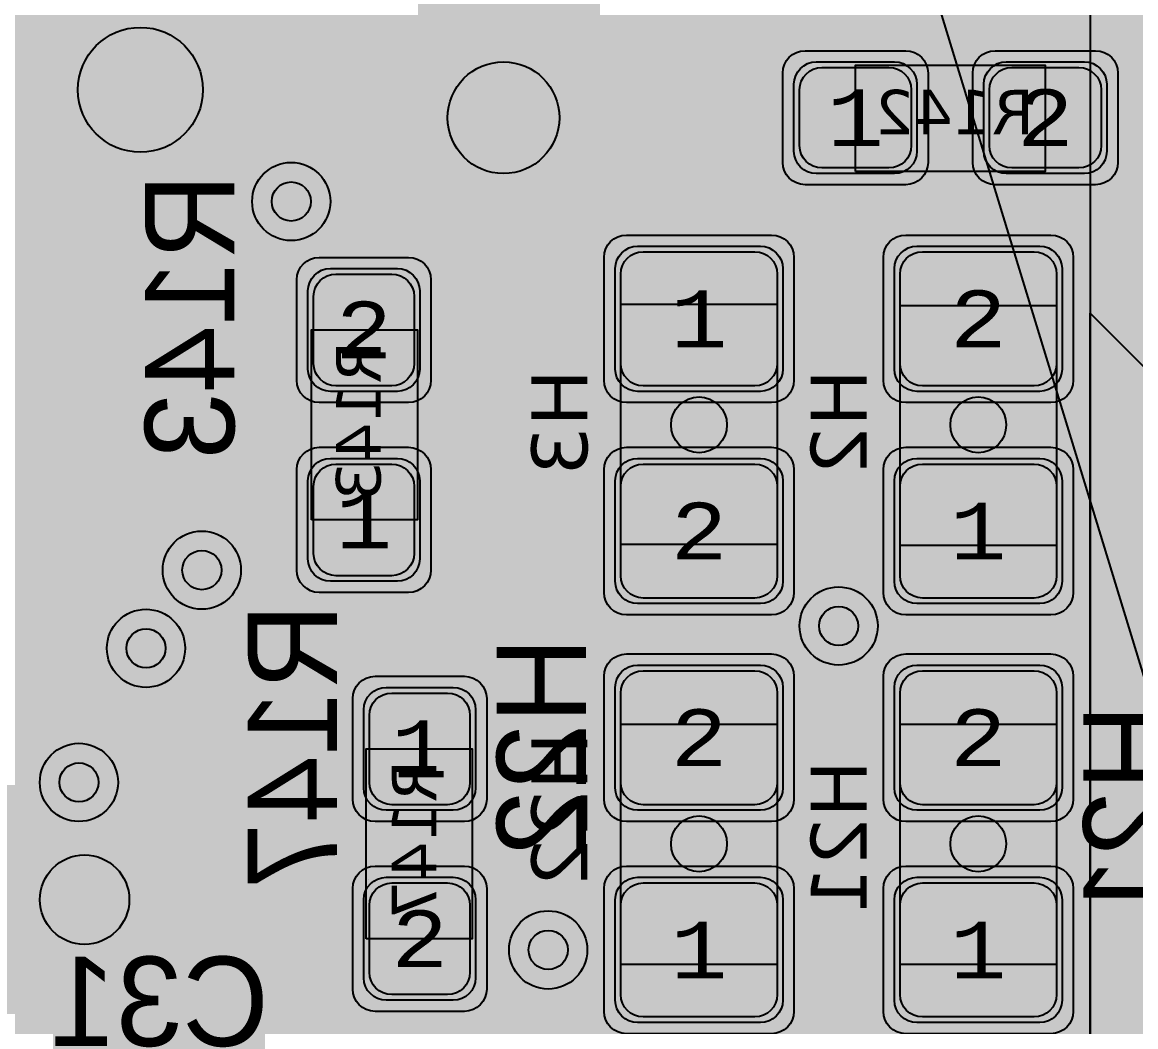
# Model space of a CAD drawing. Extents: x -98 to 119, y -207 to 98.
# Drawn here: x 42.19 to 52.16, y 10.61 to 19.6 of the extents above; entities that cross this region are included whole.
import ezdxf
from ezdxf.enums import TextEntityAlignment as Align

# ---------------------------------------------------------------- set-up
doc = ezdxf.new("R2010")
doc.units = 0
doc.header["$MEASUREMENT"] = 0
for name, color, linetype in [('ASSEMBLY_OUTLINES_BTM', 191, 'CONTINUOUS'), ('ASSEMBLY_PART_NUMBERS_BTM', 191, 'CONTINUOUS'), ('ASSEMBLY_REF_DES_BTM', 191, 'CONTINUOUS'), ('BOARD_OUTLINE', 10, 'CONTINUOUS'), ('DRILL_DRAWING', 21, 'CONTINUOUS'), ('GENERATED_SILKSCREEN_BTM', 255, 'CONTINUOUS'), ('MANUFACTURING_OUTLINES', 10, 'CONTINUOUS'), ('MOUNTING_HOLES_LAYER_BOT17', 42, 'CONTINUOUS'), ('MOUNTING_HOLES_LAYER_TOP', 42, 'CONTINUOUS'), ('PART_PADS_SMD_BTM', 230, 'CONTINUOUS'), ('PIN_NUMBERS_BTM', 8, 'CONTINUOUS'), ('PIN_NUMBERS_TOP', 8, 'CONTINUOUS'), ('PLACEMENT_OUTLINES_BTM', 222, 'CONTINUOUS'), ('PLANE_DATA_LAYER_BOTTOM', 230, 'CONTINUOUS'), ('PLANE_SHAPES_LAYER_BOTTOM', 230, 'CONTINUOUS'), ('PLANE_SHAPES_LAYER_TOP', 150, 'CONTINUOUS'), ('ROUTE_BORDER', 151, 'CONTINUOUS'), ('SILKSCREEN_OUTLINES_BTM', 211, 'CONTINUOUS'), ('SILKSCREEN_REF_DES_BTM', 211, 'CONTINUOUS'), ('SOLDERMASK_PADS_BTM', 12, 'CONTINUOUS'), ('SOLDERPASTE_PADS_BTM', 12, 'CONTINUOUS'), ('TRACES_LAYER_BOTTOM', 230, 'CONTINUOUS'), ('TRACES_LAYER_TOP', 150, 'CONTINUOUS'), ('VIA_HOLES_LAYER_BOTTOM', 30, 'CONTINUOUS'), ('VIA_HOLES_LAYER_TOP', 30, 'CONTINUOUS'), ('VIA_PADS_LAYER_BOTTOM', 230, 'CONTINUOUS'), ('VIA_PADS_LAYER_TOP', 150, 'CONTINUOUS')]:
    doc.layers.add(name, color=color, linetype=linetype)
doc.styles.add('COURIER_NEW', font='COUR.TTF')
doc.styles.add('VERDANA', font='verdana.TTF')
doc.styles.add('VERIBEST_GERBER_0', font='txt')

msp = doc.modelspace()

# ---------------------------------------------------------------- hatches: boundary and pattern name
at = {"layer": 'ASSEMBLY_OUTLINES_BTM'}
h = msp.add_hatch(color=256, dxfattribs=at)
edge = h.paths.add_edge_path()
edge.add_arc((48.25, 16), 0.25, 0, 360)
h = msp.add_hatch(color=256, dxfattribs=at)
edge = h.paths.add_edge_path()
edge.add_arc((50.75, 16), 0.25, 0, 360)
h = msp.add_hatch(color=256, dxfattribs=at)
edge = h.paths.add_edge_path()
edge.add_arc((48.25, 12.25), 0.25, 0, 360)
h = msp.add_hatch(color=256, dxfattribs=at)
edge = h.paths.add_edge_path()
edge.add_arc((50.75, 12.25), 0.25, 0, 360)
at = {"layer": 'GENERATED_SILKSCREEN_BTM'}
h = msp.add_hatch(color=256, dxfattribs=at)
edge = h.paths.add_edge_path()
edge.add_arc((43.25, 19), 0.559017, 0, 360)
at = {"layer": 'MOUNTING_HOLES_LAYER_BOT17'}
h = msp.add_hatch(color=256, dxfattribs=at)
edge = h.paths.add_edge_path()
edge.add_arc((46.5, 18.75), 0.5, 0, 360)
h = msp.add_hatch(color=256, dxfattribs=at)
edge = h.paths.add_edge_path()
edge.add_arc((42.75, 11.75), 0.4, 0, 360)
at = {"layer": 'MOUNTING_HOLES_LAYER_TOP'}
h = msp.add_hatch(color=256, dxfattribs=at)
edge = h.paths.add_edge_path()
edge.add_arc((46.5, 18.75), 0.5, 0, 360)
h = msp.add_hatch(color=256, dxfattribs=at)
edge = h.paths.add_edge_path()
edge.add_arc((42.75, 11.75), 0.4, 0, 360)
at = {"layer": 'PLANE_DATA_LAYER_BOTTOM'}
h = msp.add_hatch(color=256, dxfattribs=at)
h.paths.add_polyline_path([(-96.5, 0, -1), (96.5, 0, -1)], flags=0)
h.paths.add_polyline_path([(92.251979, -7.43598, 0.72698816), (92.479659, -3.637852, -0.30860979), (92.431259, -3.566904, -0.00963525), (92.431316, -3.563968, 0.00963501), (92.5, -0.000006), (92.5, 0.000001, 0.05332526), (90.407665, 19.562826, -0.05332692), (90.405941, 19.578942), (90.405941, 19.578943, -0.23821791), (90.436919, 19.640273, 0.66175504), (89.584154, 23.221888, -0.29529758), (89.523137, 23.277841, 0.02240102), (87.08146, 31.194059, -0.0862063), (87.076996, 31.219756), (87.076996, 31.219757, -0.21018391), (87.101696, 31.275919, 0.67938251), (85.774921, 34.749845, -0.30186499), (85.705267, 34.797373, 0.04791583), (77.514669, 50.475005, -0.14530744), (77.502324, 50.516585, -0.1239887), (77.511414, 50.552678, 0.60660899), (75.516892, 53.486368, -0.27423899), (75.44586, 53.517962, 0.02152308), (70.565432, 59.806101, -0.17759524), (70.547363, 59.855368), (70.547363, 59.855369, -0.1118333), (70.5548, 59.888203, 0.66175545), (68.116894, 62.64715, -0.29529737), (68.036725, 62.667806, 0.05833458), (51.722715, 76.687749, -0.24933783), (51.689123, 76.750923), (51.689123, 76.750924, -0.06075989), (51.691357, 76.76924, 0.7149664), (48.509213, 78.818582, -0.31487112), (48.42205, 78.81342, 0.02280668), (41.042088, 82.896302, -0.28513695), (40.999698, 82.964591), (40.999698, 82.964596, -0.00424702), (40.999709, 82.965891, 0.64704661), (37.697353, 84.5176, -0.28975486), (37.616734, 84.505806, 0.05294354), (19.031563, 90.52099, -0.30833592), (18.972104, 90.582877, 0.69698225), (15.284156, 91.27756, -0.30833961), (15.206255, 91.241547, 0.02237069), (6.993138, 92.235275, -0.31520437), (6.925536, 92.290658, 0.71588806), (3.14462, 92.496703, -0.31520526), (3.0714, 92.448994, 0.06346806), (-20.215283, 90.264015, -0.32014225), (-20.296827, 90.298428, 0.72963938), (-23.995319, 89.386755, -0.32014403), (-24.051528, 89.318386, 0.01866354), (-30.645576, 87.275991, -0.30986574), (-30.72878, 87.298418, 0.70117084), (-34.249879, 85.978007, -0.00275269), (-34.249874, 85.977168, -0.30685575), (-34.29782, 85.9064, 0.04916641), (-50.410548, 77.556603, -0.32354836), (-50.499711, 77.561018, 0.73921276), (-53.660594, 75.408706, -0.07516987), (-53.657188, 75.386179), (-53.657188, 75.386178, -0.24247942), (-53.68916, 75.324127, 0.01996774), (-59.527063, 70.80098, -0.29848709), (-59.610009, 70.791065, 0.55672441), (-62.5, 69), (-62.5, 68.999999, 0.08270852), (-62.392031, 68.351756, -0.29848757), (-62.412702, 68.270818, 0.06718659), (-78.279974, 49.27977, -0.27781781), (-78.350169, 49.24438, 0.43635087), (-80.5, 47.25), (-80.5, 47.249999, 0.14146633), (-80.192238, 46.184011, -0.14146588), (-80.180512, 46.143397), (-80.180512, 46.143396, -0.13119073), (-80.190652, 46.105416, 0.01929482), (-83.506407, 39.786053, -0.3122068), (-83.581614, 39.742899, 0.43912347), (-85.75, 37.75, 0.20482962), (-85.131688, 36.303992, -0.20483071), (-85.10813, 36.248899), (-85.10813, 36.248898, -0.10091901), (-85.114214, 36.219062, 0.04809776), (-90.466303, 19.289839, -0.31487042), (-90.530154, 19.230281, 0.71496565), (-91.24073, 15.512631, -0.26937831), (-91.202277, 15.446437), (-91.202277, 15.446436, -0.04192983), (-91.203345, 15.433723, 0.01884133), (-92.106444, 8.523669, -0.32827121), (-92.166453, 8.456161, 0.35402801), (-93.75, 6.5), (-93.75, 6.499999, 0.3147083), (-92.438077, 4.622088, -0.31470689), (-92.388093, 4.55054), (-92.388093, 4.550537, -0.01228575), (-92.388185, 4.546794, 0.01229418), (-92.5, 0.00001), (-92.5, -0.000004, 0.05293339), (-90.438132, -19.421494, -0.32940864), (-90.475468, -19.504015, 0.27173254), (-91.5, -21.25, 0.40159771), (-89.586502, -23.248128, -0.32940451), (-89.516056, -23.305059, 0.02130735), (-87.207653, -30.839509, -0.32217733), (-87.232533, -30.924924, 0.23066593), (-88, -32.499999), (-88, -32.5, 0.43149503), (-85.882787, -34.496562, -0.3221788), (-85.807634, -34.544174, 0.04801617), (-77.643233, -50.277018, -0.30387878), (-77.644537, -50.3618, 0.152519), (-78, -51.499999), (-78, -51.5, 0.48198292), (-75.552374, -53.449264, -0.30388342), (-75.473145, -53.479475, 0.02199125), (-70.483925, -59.90214, -0.3186215), (-70.47622, -59.989968, 0.72539906), (-67.952631, -62.834176, -0.31862421), (-67.866344, -62.852281, 0.06239253), (-50.265124, -77.650932, -0.25435623), (-50.230332, -77.714899), (-50.230332, -77.7149, -0.03445317), (-50.231054, -77.725364, 0.03445193), (-50.25, -78), (-50.25, -78.000001, 0.60330822), (-47.119729, -79.649997, -0.29136265), (-47.037917, -79.64725, 0.02294124), (-39.54278, -83.621879, -0.2900128), (-39.499155, -83.690765), (-39.499155, -83.690766, -0.00713035), (-39.499186, -83.692939, 0.00713296), (-39.5, -83.749994), (-39.5, -83.75, 0.65808296), (-36.126004, -85.203319, -0.29776298), (-36.043963, -85.188513, 0.04901634), (-18.771876, -90.575199, -0.30186131), (-18.712566, -90.635139, 0.67938177), (-15.056336, -91.31372, -0.30186438), (-14.979467, -91.279054, 0.02174912), (-6.993138, -92.235275, -0.31520437), (-6.925536, -92.290658, 0.71588806), (-3.14462, -92.496703, -0.31520526), (-3.0714, -92.448994, 0.06250827), (19.869968, -90.340657, -0.3455664), (19.954737, -90.381493, 0.79435682), (23.75, -89.500001), (23.75, -89.499973, 0.00508686), (23.749586, -89.459281, -0.34558849), (23.806159, -89.384097, 0.02146945), (31.383958, -87.013201, -0.31444693), (31.468175, -87.035889, 0.70013084), (35, -85.75), (35, -85.749988, 0.00909926), (34.998675, -85.677212, -0.00905723), (34.998625, -85.674452), (34.998625, -85.674439, -0.3044722), (35.045955, -85.60392, 0.04798546), (50.721249, -77.353765, -0.31444166), (50.808431, -77.356288, 0.61621831), (54, -75.75), (54, -75.749999, 0.06775817), (53.927211, -75.215343, -0.06775352), (53.924438, -75.194974), (53.924438, -75.194973, -0.24153729), (53.95619, -75.13308, 0.02236582), (60.452055, -70.01285, -0.31311155), (60.538488, -70.003709, 0.71009535), (63.344013, -67.475653, -0.09971759), (63.33807, -67.446151), (63.33807, -67.44615, -0.20692806), (63.362073, -67.390635, 0.05820555), (77.187807, -50.973449, -0.31748667), (77.269693, -50.94147, 0.72222414), (79.294241, -47.729048, -0.17387366), (79.276877, -47.680625, -0.13609457), (79.287761, -47.641379, 0.02052348), (82.926938, -40.980152, -0.3530032), (83.013777, -40.939997, 0.48811211), (85.5, -39), (85.5, -38.999999, 0.2400736), (84.675602, -37.381988, -0.24007295), (84.644192, -37.320342), (84.644192, -37.320341, -0.10410562), (84.650658, -37.289623, 0.05054674), (90.411157, -19.546683, -0.32146983), (90.476988, -19.487077, 0.38127918), (92.25, -17.5, 0.2751437), (91.203224, -15.741772, -0.27514249), (91.163342, -15.674784), (91.163342, -15.674783, -0.04255495), (91.164442, -15.661882, 0.02223578), (92.195155, -7.50356, -0.31919634)], flags=0)
at = {"layer": 'PLANE_SHAPES_LAYER_BOTTOM'}
h = msp.add_hatch(color=256, dxfattribs=at)
h.paths.add_polyline_path([(-96.5, 0, -1), (96.5, 0, -1)], flags=0)
h.paths.add_polyline_path([(-92.5, 0, -1), (92.5, 0, -1)], flags=0)
at = {"layer": 'PLANE_SHAPES_LAYER_TOP'}
h = msp.add_hatch(color=256, dxfattribs=at)
h.paths.add_polyline_path([(-96.31345, 0, -1), (96.81345, 0, -1)], flags=0)
h.paths.add_polyline_path([(-92.25, 0, -1), (92.75, 0, -1)], flags=0)
for points in [[(51.75, 9.5), (35.25, 9.5), (35.25, 31), (40, 35.75), (45.4375, 35.75), (51.75, 30.7)], [(59.25, 5.75), (34.5, 5.75), (34.5, 9.5), (53.533003, 9.5), (47.19432, 30.232901), (50.91377, 31.370051), (57.600114, 9.5), (59.25, 9.5)], [(51.75, 17), (59.25, 9.5), (51.75, 9.5)]]:
    msp.add_hatch(color=256, dxfattribs=at).paths.add_polyline_path(points, flags=0)
at = {"layer": 'SILKSCREEN_OUTLINES_BTM'}
h = msp.add_hatch(color=256, dxfattribs=at)
edge = h.paths.add_edge_path()
edge.add_arc((43.25, 19), 0.559017, 0, 360)
at = {"layer": 'VIA_HOLES_LAYER_BOTTOM'}
h = msp.add_hatch(color=256, dxfattribs=at)
edge = h.paths.add_edge_path()
edge.add_arc((44.6, 18), 0.175, 0, 360)
h = msp.add_hatch(color=256, dxfattribs=at)
edge = h.paths.add_edge_path()
edge.add_arc((43.8, 14.7), 0.175, 0, 360)
h = msp.add_hatch(color=256, dxfattribs=at)
edge = h.paths.add_edge_path()
edge.add_arc((49.5, 14.2), 0.175, 0, 360)
h = msp.add_hatch(color=256, dxfattribs=at)
edge = h.paths.add_edge_path()
edge.add_arc((43.3, 14), 0.175, 0, 360)
h = msp.add_hatch(color=256, dxfattribs=at)
edge = h.paths.add_edge_path()
edge.add_arc((42.7, 12.8), 0.175, 0, 360)
h = msp.add_hatch(color=256, dxfattribs=at)
edge = h.paths.add_edge_path()
edge.add_arc((46.9, 11.3), 0.175, 0, 360)
at = {"layer": 'VIA_HOLES_LAYER_TOP'}
h = msp.add_hatch(color=256, dxfattribs=at)
edge = h.paths.add_edge_path()
edge.add_arc((44.6, 18), 0.175, 0, 360)
h = msp.add_hatch(color=256, dxfattribs=at)
edge = h.paths.add_edge_path()
edge.add_arc((43.8, 14.7), 0.175, 0, 360)
h = msp.add_hatch(color=256, dxfattribs=at)
edge = h.paths.add_edge_path()
edge.add_arc((49.5, 14.2), 0.175, 0, 360)
h = msp.add_hatch(color=256, dxfattribs=at)
edge = h.paths.add_edge_path()
edge.add_arc((43.3, 14), 0.175, 0, 360)
h = msp.add_hatch(color=256, dxfattribs=at)
edge = h.paths.add_edge_path()
edge.add_arc((42.7, 12.8), 0.175, 0, 360)
h = msp.add_hatch(color=256, dxfattribs=at)
edge = h.paths.add_edge_path()
edge.add_arc((46.9, 11.3), 0.175, 0, 360)

# ---------------------------------------------------------------- linework, layer by layer
at = {"layer": 'ASSEMBLY_OUTLINES_BTM'}
for points in [[(49.65, 18.27), (49.65, 19.22), (51.35, 19.22), (51.35, 18.27)], [(47.55, 14.93), (47.55, 17.08), (48.95, 17.08), (48.95, 14.93)], [(50.05, 14.92), (50.05, 17.07), (51.45, 17.07), (51.45, 14.92)], [(44.78, 15.15), (44.78, 16.85), (45.73, 16.85), (45.73, 15.15)], [(47.55, 11.17), (47.55, 13.32), (48.95, 13.32), (48.95, 11.17)], [(50.05, 11.17), (50.05, 13.32), (51.45, 13.32), (51.45, 11.17)], [(45.27, 11.4), (45.27, 13.1), (46.22, 13.1), (46.22, 11.4)]]:
    msp.add_lwpolyline(points, close=True, dxfattribs=at)
at = {"layer": 'ASSEMBLY_OUTLINES_BTM', "const_width": 0.1}
for points in [[(51.25, 16.75), (50.25, 16.75)], [(47.75, 15.25), (48.75, 15.25)], [(48.75, 13), (47.75, 13)], [(51.25, 13), (50.25, 13)]]:
    msp.add_lwpolyline(points, dxfattribs=at)
for points in [[(47.75, 15.5), (47.75, 16.5), (48.75, 16.5), (48.75, 15.5)], [(50.25, 15.5), (50.25, 16.5), (51.25, 16.5), (51.25, 15.5)], [(47.75, 11.75), (47.75, 12.75), (48.75, 12.75), (48.75, 11.75)], [(50.25, 11.75), (50.25, 12.75), (51.25, 12.75), (51.25, 11.75)]]:
    msp.add_lwpolyline(points, close=True, dxfattribs=at)
at = {"layer": 'ASSEMBLY_OUTLINES_BTM'}
for centre in [(48.25, 16), (50.75, 16), (48.25, 12.25), (50.75, 12.25)]:
    msp.add_circle(centre, 0.25, dxfattribs=at)
at = {"layer": 'BOARD_OUTLINE', "const_width": 0.1}
msp.add_lwpolyline([(-97.5, 0, -1), (97.5, 0, -1)], format="xyb", close=True, dxfattribs=at)
at = {"layer": 'GENERATED_SILKSCREEN_BTM', "const_width": 0.15}
for points in [[(50.783844, 19.220005, 0.00001164), (50.783836, 19.219995), (50.216164, 19.219995, 0.00001164), (50.216156, 19.220005), (50.783844, 19.220005)], [(50.792098, 18.269995), (50.207902, 18.269995, 0.00001223), (50.207911, 18.270005), (50.792089, 18.270005, 0.00001223), (50.792098, 18.269995)], [(44.780005, 15.716164, 0.00001164), (44.779995, 15.716156), (44.779995, 16.283844, 0.00001164), (44.780005, 16.283836), (44.780005, 15.716164)], [(45.730005, 15.707902, 0.00001223), (45.729995, 15.707911), (45.729995, 16.292089, 0.00001223), (45.730005, 16.292098), (45.730005, 15.707902)], [(47.550005, 15.730492, 0.0000111), (47.549995, 15.730485), (47.549995, 16.269515, 0.0000111), (47.550005, 16.269508), (47.550005, 15.730492)], [(48.950005, 15.730485, 0.0000111), (48.949995, 15.730492), (48.949995, 16.269508, 0.0000111), (48.950005, 16.269515), (48.950005, 15.730485)], [(50.050005, 15.730492, 0.0000111), (50.049995, 15.730485), (50.049995, 16.269515, 0.0000111), (50.050005, 16.269508), (50.050005, 15.730492)], [(51.450005, 15.730485, 0.0000111), (51.449995, 15.730492), (51.449995, 16.269508, 0.0000111), (51.450005, 16.269515), (51.450005, 15.730485)], [(45.270005, 11.957911, 0.00001223), (45.269995, 11.957902), (45.269995, 12.542098, 0.00001223), (45.270005, 12.542089), (45.270005, 11.957911)], [(46.220005, 11.966156, 0.00001164), (46.219995, 11.966164), (46.219995, 12.533836, 0.00001164), (46.220005, 12.533844), (46.220005, 11.966156)], [(47.550005, 11.980492, 0.0000111), (47.549995, 11.980485), (47.549995, 12.519515, 0.0000111), (47.550005, 12.519508), (47.550005, 11.980492)], [(48.950005, 11.980485, 0.0000111), (48.949995, 11.980492), (48.949995, 12.519508, 0.0000111), (48.950005, 12.519515), (48.950005, 11.980485)], [(50.050005, 11.980492, 0.0000111), (50.049995, 11.980485), (50.049995, 12.519515, 0.0000111), (50.050005, 12.519508), (50.050005, 11.980492)], [(51.450005, 11.980485, 0.0000111), (51.449995, 11.980492), (51.449995, 12.519508, 0.0000111), (51.450005, 12.519515), (51.450005, 11.980485)]]:
    msp.add_lwpolyline(points, format="xyb", dxfattribs=at)
for points in [[(43.5908, 17.5752), (43.5892, 17.5728), (43.5852, 17.572), (43.5812, 17.5696), (43.5772, 17.5696), (43.4124, 17.5696), (43.4084, 17.5696), (43.406, 17.572), (43.4036, 17.572), (43.4028, 17.5728), (43.402, 17.5736), (43.3996, 17.5752), (43.29, 17.7112), (43.2884, 17.7152), (43.2876, 17.7176), (43.2868, 17.7216), (43.2868, 18.1248), (43.2884, 18.132), (43.2924, 18.136), (43.2972, 18.1408), (43.3028, 18.1424), (44.0708, 18.1424), (44.0772, 18.1408), (44.0812, 18.1368), (44.0836, 18.132), (44.0844, 18.1264), (44.0836, 18.12), (44.0812, 18.1144), (44.0772, 18.1104), (44.0708, 18.1088), (43.7028, 18.1088), (43.7028, 17.7328), (44.0756, 17.6016), (44.0812, 17.5984), (44.0844, 17.5928), (44.0852, 17.5864), (44.0836, 17.5816), (44.0812, 17.5768), (44.0764, 17.5728), (44.0716, 17.5704), (44.0652, 17.572), (43.6924, 17.7032), (43.5908, 17.5752)], [(43.3196, 18.1088), (43.3196, 17.7256), (43.4204, 17.6016), (43.5692, 17.6016), (43.6708, 17.7256), (43.6708, 18.1088), (43.3196, 18.1088)], [(51.5, 18), (50, 18)], [(44.054, 17.2704), (44.0556, 17.2768), (44.0588, 17.28), (44.0644, 17.2824), (44.0708, 17.2832), (44.0764, 17.2824), (44.082, 17.28), (44.086, 17.2768), (44.0868, 17.2704), (44.0868, 16.9584), (44.086, 16.9528), (44.082, 16.948), (44.0764, 16.9456), (44.0708, 16.9448), (44.0644, 16.9456), (44.0588, 16.948), (44.0556, 16.9528), (44.054, 16.9584), (44.054, 17.0992), (43.3028, 17.0992), (43.2972, 17.1), (43.2932, 17.1024), (43.2908, 17.1064), (43.29, 17.112), (43.2892, 17.116), (43.2892, 17.12), (43.2908, 17.1232), (43.294, 17.1264), (43.5132, 17.2824), (43.5188, 17.2848), (43.5244, 17.2848), (43.5292, 17.2824), (43.5332, 17.2784), (43.5364, 17.2736), (43.538, 17.268), (43.538, 17.2648), (43.5364, 17.2624), (43.5348, 17.26), (43.5324, 17.2584), (43.3532, 17.1304), (44.054, 17.1304), (44.054, 17.2704)], [(43.7956, 16.6024), (43.366, 16.172), (43.7956, 16.172), (43.7956, 16.6024)], [(44.0708, 16.172), (44.0772, 16.1712), (44.0812, 16.1672), (44.0836, 16.1616), (44.0844, 16.156), (44.0836, 16.1504), (44.0812, 16.1456), (44.0772, 16.1416), (44.0708, 16.14), (43.8284, 16.14), (43.8284, 16.1024), (43.8268, 16.0968), (43.8236, 16.092), (43.818, 16.0896), (43.8124, 16.0888), (43.806, 16.0896), (43.8004, 16.092), (43.7964, 16.0968), (43.7956, 16.1024), (43.7956, 16.14), (43.3252, 16.14), (43.3212, 16.1408), (43.318, 16.1424), (43.3148, 16.1464), (43.3124, 16.1504), (43.3108, 16.1552), (43.31, 16.16), (43.3108, 16.164), (43.314, 16.168), (43.7996, 16.6536), (43.8044, 16.6568), (43.8092, 16.6584), (43.814, 16.6576), (43.8196, 16.6544), (43.8236, 16.6528), (43.826, 16.6496), (43.8276, 16.6464), (43.8284, 16.6424), (43.8284, 16.172), (44.0708, 16.172)], [(44.0836, 15.76), (43.974, 15.8952), (43.97, 15.8992), (43.9676, 15.9), (43.9652, 15.9), (43.9596, 15.8992), (43.954, 15.896), (43.95, 15.892), (43.9468, 15.8872), (43.946, 15.8816), (43.9476, 15.876), (44.054, 15.7456), (44.054, 15.4872), (43.9532, 15.3624), (43.8044, 15.3624), (43.7028, 15.4856), (43.7028, 15.6184), (43.7012, 15.6248), (43.698, 15.6288), (43.6924, 15.6312), (43.6868, 15.632), (43.6812, 15.6312), (43.6756, 15.6288), (43.6724, 15.6248), (43.6708, 15.6184), (43.6708, 15.4856), (43.5692, 15.3624), (43.4204, 15.3624), (43.3196, 15.4872), (43.3196, 15.7456), (43.426, 15.876), (43.4276, 15.8816), (43.4268, 15.8872), (43.4244, 15.892), (43.4196, 15.896), (43.4148, 15.8992), (43.4092, 15.9), (43.406, 15.9), (43.4036, 15.8992), (43.3996, 15.8952), (43.29, 15.76), (43.2892, 15.7576), (43.2884, 15.7552), (43.2876, 15.7544), (43.2868, 15.7512), (43.2868, 15.4816), (43.2876, 15.4776), (43.2884, 15.476), (43.2892, 15.4736), (43.29, 15.4712), (43.3996, 15.336), (43.4036, 15.3336), (43.4068, 15.3328), (43.4092, 15.3312), (43.4124, 15.3304), (43.5772, 15.3304), (43.5796, 15.3312), (43.5852, 15.3328), (43.5892, 15.3336), (43.5908, 15.336), (43.6868, 15.4536), (43.7828, 15.336), (43.7844, 15.3352), (43.786, 15.3336), (43.7868, 15.3328), (43.7884, 15.3328), (43.794, 15.3312), (43.7964, 15.3304), (43.9612, 15.3304), (43.9652, 15.3312), (43.9684, 15.3328), (43.9716, 15.3336), (43.974, 15.336), (44.0836, 15.4712), (44.0852, 15.4744), (44.086, 15.4752), (44.086, 15.4776), (44.0868, 15.4784), (44.0868, 15.4792), (44.0868, 15.4816), (44.0868, 15.7512), (44.086, 15.7544), (44.0852, 15.7576), (44.0836, 15.76)], [(44.5108, 13.7252), (44.5092, 13.7228), (44.5052, 13.722), (44.5012, 13.7196), (44.4972, 13.7196), (44.3324, 13.7196), (44.3284, 13.7196), (44.326, 13.722), (44.3236, 13.722), (44.3228, 13.7228), (44.322, 13.7236), (44.3196, 13.7252), (44.21, 13.8612), (44.2084, 13.8652), (44.2076, 13.8676), (44.2068, 13.8716), (44.2068, 14.2748), (44.2084, 14.282), (44.2124, 14.286), (44.2172, 14.2908), (44.2228, 14.2924), (44.9908, 14.2924), (44.9972, 14.2908), (45.0012, 14.2868), (45.0036, 14.282), (45.0044, 14.2764), (45.0036, 14.27), (45.0012, 14.2644), (44.9972, 14.2604), (44.9908, 14.2588), (44.6228, 14.2588), (44.6228, 13.8828), (44.9956, 13.7516), (45.0012, 13.7484), (45.0044, 13.7428), (45.0052, 13.7364), (45.0036, 13.7316), (45.0012, 13.7268), (44.9964, 13.7228), (44.9916, 13.7204), (44.9852, 13.722), (44.6124, 13.8532), (44.5108, 13.7252)], [(44.2396, 14.2588), (44.2396, 13.8756), (44.3404, 13.7516), (44.4892, 13.7516), (44.5908, 13.8756), (44.5908, 14.2588), (44.2396, 14.2588)], [(49, 14.25), (47.5, 14.25)], [(51.5, 14.25), (50, 14.25)], [(47.2208, 13.9924), (47.2272, 13.9908), (47.2312, 13.9868), (47.2336, 13.982), (47.2344, 13.9764), (47.2336, 13.97), (47.2312, 13.9644), (47.2272, 13.9604), (47.2208, 13.9588), (46.8528, 13.9588), (46.8528, 13.4524), (47.2208, 13.4524), (47.2272, 13.4516), (47.2312, 13.4476), (47.2336, 13.442), (47.2344, 13.4364), (47.2336, 13.4308), (47.2312, 13.426), (47.2272, 13.422), (47.2208, 13.4204), (46.4528, 13.4204), (46.4472, 13.422), (46.4424, 13.426), (46.44, 13.4308), (46.4392, 13.4364), (46.44, 13.442), (46.4424, 13.4476), (46.4472, 13.4516), (46.4528, 13.4524), (46.8208, 13.4524), (46.8208, 13.9588), (46.4528, 13.9588), (46.4472, 13.9604), (46.4424, 13.9644), (46.44, 13.97), (46.4392, 13.9764), (46.44, 13.982), (46.4424, 13.9868), (46.4472, 13.9908), (46.4528, 13.9924), (47.2208, 13.9924)], [(47.5, 14), (49, 14)], [(44.974, 13.4204), (44.9756, 13.4268), (44.9788, 13.43), (44.9844, 13.4324), (44.9908, 13.4332), (44.9964, 13.4324), (45.002, 13.43), (45.006, 13.4268), (45.0068, 13.4204), (45.0068, 13.1084), (45.006, 13.1028), (45.002, 13.098), (44.9964, 13.0956), (44.9908, 13.0948), (44.9844, 13.0956), (44.9788, 13.098), (44.9756, 13.1028), (44.974, 13.1084), (44.974, 13.2492), (44.2228, 13.2492), (44.2172, 13.25), (44.2132, 13.2524), (44.2108, 13.2564), (44.21, 13.262), (44.2092, 13.266), (44.2092, 13.27), (44.2108, 13.2732), (44.214, 13.2764), (44.4332, 13.4324), (44.4388, 13.4348), (44.4444, 13.4348), (44.4492, 13.4324), (44.4532, 13.4284), (44.4564, 13.4236), (44.458, 13.418), (44.458, 13.4148), (44.4564, 13.4124), (44.4548, 13.41), (44.4524, 13.4084), (44.2732, 13.2804), (44.974, 13.2804), (44.974, 13.4204)], [(52.4708, 12.8208), (51.7028, 12.8208), (51.6972, 12.8224), (51.6924, 12.8264), (51.69, 12.8312), (51.6892, 12.8368), (51.69, 12.8424), (51.6924, 12.848), (51.6972, 12.852), (51.7028, 12.8528), (52.0708, 12.8528), (52.0708, 13.3592), (51.7028, 13.3592), (51.6972, 13.3608), (51.6924, 13.3648), (51.69, 13.3704), (51.6892, 13.3768), (51.69, 13.3824), (51.6924, 13.3872), (51.6972, 13.3912), (51.7028, 13.3928), (52.4708, 13.3928)], [(52.4708, 13.3592), (52.1028, 13.3592), (52.1028, 12.8528), (52.4708, 12.8528)], [(46.44, 12.8044), (46.5496, 12.67), (46.5536, 12.6676), (46.5568, 12.6668), (46.5592, 12.6652), (46.5624, 12.6644), (46.672, 12.6644), (46.6744, 12.6652), (46.68, 12.6668), (46.684, 12.6676), (46.6856, 12.67), (47.1184, 13.2028), (47.204, 13.2028), (47.204, 12.6804), (47.2056, 12.6748), (47.2088, 12.67), (47.2144, 12.6676), (47.2208, 12.6668), (47.2264, 12.6676), (47.232, 12.67), (47.2352, 12.6748), (47.2368, 12.6804), (47.2368, 13.2196), (47.2352, 13.226), (47.2312, 13.23), (47.2272, 13.234), (47.2208, 13.2356), (47.1112, 13.2356), (47.1088, 13.2348), (47.1032, 13.2332), (47.1008, 13.2316), (47.0992, 13.23), (47.0976, 13.2284), (46.664, 12.6964), (46.5704, 12.6964), (46.4696, 12.8212), (46.4696, 13.0796), (46.576, 13.21), (46.5776, 13.2156), (46.5768, 13.2204), (46.5744, 13.226), (46.5696, 13.2292), (46.5648, 13.2324), (46.5592, 13.2332), (46.5536, 13.2324), (46.5496, 13.2284), (46.44, 13.094), (46.4392, 13.0908), (46.4384, 13.0884), (46.4376, 13.0876), (46.4368, 13.0844), (46.4368, 12.8148), (46.4376, 12.8116), (46.4376, 12.8108), (46.4384, 12.81), (46.4392, 12.8076), (46.44, 12.8044)], [(44.9908, 12.322), (44.9972, 12.3212), (45.0012, 12.3172), (45.0036, 12.3116), (45.0044, 12.306), (45.0036, 12.3004), (45.0012, 12.2956), (44.9972, 12.2916), (44.9908, 12.29), (44.7484, 12.29), (44.7484, 12.2524), (44.7468, 12.2468), (44.7436, 12.242), (44.738, 12.2396), (44.7324, 12.2388), (44.726, 12.2396), (44.7204, 12.242), (44.7164, 12.2468), (44.7156, 12.2524), (44.7156, 12.29), (44.2452, 12.29), (44.2412, 12.2908), (44.238, 12.2924), (44.2348, 12.2964), (44.2324, 12.3004), (44.2308, 12.3052), (44.23, 12.31), (44.2308, 12.314), (44.234, 12.318), (44.7196, 12.8036), (44.7244, 12.8068), (44.7292, 12.8084), (44.734, 12.8076), (44.7396, 12.8044), (44.7436, 12.8028), (44.746, 12.7996), (44.7476, 12.7964), (44.7484, 12.7924), (44.7484, 12.322), (44.9908, 12.322)], [(44.7156, 12.7524), (44.286, 12.322), (44.7156, 12.322), (44.7156, 12.7524)], [(52.3476, 12.6288), (51.914, 12.0968), (51.8204, 12.0968), (51.7196, 12.2216), (51.7196, 12.48), (51.826, 12.6104), (51.8276, 12.616), (51.8268, 12.6208), (51.8244, 12.6264), (51.8196, 12.6296), (51.8148, 12.6328), (51.8092, 12.6336), (51.8036, 12.6328), (51.7996, 12.6288), (51.69, 12.4944), (51.6892, 12.4912), (51.6884, 12.4888), (51.6876, 12.488), (51.6868, 12.4848), (51.6868, 12.2152), (51.6876, 12.212), (51.6876, 12.2112), (51.6884, 12.2104), (51.6892, 12.208), (51.69, 12.2048)], [(51.69, 12.2048), (51.7996, 12.0704), (51.8036, 12.068), (51.8068, 12.0672), (51.8092, 12.0656), (51.8124, 12.0648), (51.922, 12.0648), (51.9244, 12.0656), (51.93, 12.0672), (51.934, 12.068), (51.9356, 12.0704), (52.3684, 12.6032)], [(46.44, 12.0484), (46.5496, 11.914), (46.5536, 11.9116), (46.5568, 11.9108), (46.5592, 11.9092), (46.5624, 11.9084), (46.672, 11.9084), (46.6744, 11.9092), (46.68, 11.9108), (46.684, 11.9116), (46.6856, 11.914), (47.1184, 12.4468), (47.204, 12.4468), (47.204, 11.9244), (47.2056, 11.9188), (47.2088, 11.914), (47.2144, 11.9116), (47.2208, 11.9108), (47.2264, 11.9116), (47.232, 11.914), (47.2352, 11.9188), (47.2368, 11.9244), (47.2368, 12.4636), (47.2352, 12.47), (47.2312, 12.474), (47.2272, 12.478), (47.2208, 12.4796), (47.1112, 12.4796), (47.1088, 12.4788), (47.1032, 12.4772), (47.1008, 12.4756), (47.0992, 12.474), (47.0976, 12.4724), (46.664, 11.9404), (46.5704, 11.9404), (46.4696, 12.0652), (46.4696, 12.3236), (46.576, 12.454), (46.5776, 12.4596), (46.5768, 12.4644), (46.5744, 12.47), (46.5696, 12.4732), (46.5648, 12.4764), (46.5592, 12.4772), (46.5536, 12.4764), (46.5496, 12.4724), (46.44, 12.338), (46.4392, 12.3348), (46.4384, 12.3324), (46.4376, 12.3316), (46.4368, 12.3284), (46.4368, 12.0588), (46.4376, 12.0556), (46.4376, 12.0548), (46.4384, 12.054), (46.4392, 12.0516), (46.44, 12.0484)], [(44.9828, 11.9412), (44.9884, 11.9428), (44.994, 11.942), (44.9988, 11.938), (45.002, 11.934), (45.0036, 11.9284), (45.0044, 11.9228), (45.002, 11.918), (44.998, 11.914), (44.2308, 11.4828), (44.2268, 11.4812), (44.2236, 11.4812), (44.2204, 11.4812), (44.2172, 11.4828), (44.2124, 11.4852), (44.2092, 11.4884), (44.2076, 11.4924), (44.2068, 11.4964), (44.2068, 12.0364), (44.2084, 12.042), (44.2124, 12.046), (44.2172, 12.0492), (44.2236, 12.05), (44.2292, 12.0492), (44.2348, 12.046), (44.2388, 12.042), (44.2396, 12.0364), (44.2396, 11.5236), (44.9828, 11.9412)], [(52.454, 11.5936), (51.7028, 11.5936), (51.6972, 11.5944), (51.6932, 11.5968), (51.6908, 11.6008), (51.69, 11.6064), (51.6892, 11.6104), (51.6892, 11.6144), (51.6908, 11.6176), (51.694, 11.6208), (51.9132, 11.7768), (51.9188, 11.7792), (51.9244, 11.7792), (51.9292, 11.7768), (51.9332, 11.7728), (51.9364, 11.768), (51.938, 11.7624), (51.938, 11.7592), (51.9364, 11.7568), (51.9348, 11.7544), (51.9324, 11.7528), (51.7532, 11.6248), (52.454, 11.6248)], [(42.4952, 10.4592), (42.4952, 11.2104), (42.496, 11.216), (42.4984, 11.22), (42.5024, 11.2224), (42.508, 11.2232), (42.512, 11.224), (42.516, 11.224), (42.5192, 11.2224), (42.5224, 11.2192), (42.6784, 11), (42.68, 10.9968), (42.6808, 10.9944), (42.6808, 10.9888), (42.6784, 10.984), (42.6744, 10.98), (42.6696, 10.9768), (42.664, 10.9752), (42.6608, 10.9752), (42.6584, 10.976), (42.6544, 10.9808), (42.5264, 11.16), (42.5264, 10.4592)], [(43.1232, 10.4592), (42.9984, 10.56), (42.9984, 10.7088), (43.1216, 10.8104), (43.2544, 10.8104), (43.2608, 10.812), (43.2648, 10.8152), (43.2672, 10.8208), (43.268, 10.8264), (43.2672, 10.832), (43.2648, 10.8368), (43.2608, 10.8408), (43.2544, 10.8424), (43.1216, 10.8424), (42.9984, 10.944), (42.9984, 11.0928), (43.1232, 11.1936), (43.3816, 11.1936), (43.512, 11.0872), (43.5176, 11.0856), (43.5232, 11.0864), (43.528, 11.0888), (43.532, 11.0936), (43.5352, 11.0984), (43.536, 11.104), (43.536, 11.1072), (43.5352, 11.1096), (43.5336, 11.112), (43.5312, 11.1136), (43.396, 11.2232), (43.3936, 11.224), (43.3912, 11.2248), (43.3904, 11.2256), (43.3872, 11.2264), (43.1176, 11.2264), (43.1136, 11.2256), (43.112, 11.2248), (43.1104, 11.224), (43.1072, 11.2232), (42.972, 11.1136), (42.9696, 11.1096), (42.9688, 11.1064), (42.9672, 11.104), (42.9664, 11.1008), (42.9664, 10.936), (42.9672, 10.9336), (42.9688, 10.928), (42.9696, 10.924), (42.972, 10.9224), (43.0896, 10.8264), (42.972, 10.7304), (42.9712, 10.7288), (42.9696, 10.7272), (42.9688, 10.7264), (42.9688, 10.7248), (42.9672, 10.7192), (42.9664, 10.7168), (42.9664, 10.552), (42.9672, 10.548), (42.9688, 10.5448), (42.9696, 10.5416), (42.972, 10.5392), (43.1072, 10.4296)], [(44.1504, 10.4296), (44.2848, 10.5392), (44.2888, 10.5416), (44.2896, 10.5448), (44.2912, 10.548), (44.292, 10.552), (44.292, 11.1008), (44.2912, 11.1048), (44.2896, 11.108), (44.288, 11.1096), (44.2872, 11.1112), (44.2856, 11.1136), (44.1504, 11.2232), (44.148, 11.224), (44.1456, 11.2248), (44.1448, 11.2256), (44.1416, 11.2264), (43.872, 11.2264), (43.868, 11.2256), (43.8664, 11.2248), (43.864, 11.224), (43.8616, 11.2232), (43.7264, 11.1136), (43.7232, 11.1096), (43.7216, 11.1032), (43.7224, 11.0984), (43.724, 11.0944), (43.7264, 11.0912), (43.7304, 11.088), (43.7344, 11.0856), (43.7384, 11.0848), (43.7424, 11.0848), (43.7456, 11.0872), (43.8776, 11.1936), (44.136, 11.1936), (44.2592, 11.0928), (44.2592, 10.56), (44.136, 10.4592)], [(43.396, 10.4296), (43.5312, 10.5392), (43.5336, 10.5408), (43.5352, 10.5432), (43.536, 10.5456), (43.536, 10.548), (43.5352, 10.5536), (43.532, 10.5592), (43.528, 10.5632), (43.5232, 10.5664), (43.5176, 10.5672), (43.512, 10.5656), (43.3816, 10.4592)], [(43.8776, 10.4592), (43.7456, 10.5656), (43.7424, 10.5672), (43.7384, 10.568), (43.7344, 10.5672), (43.7304, 10.5648), (43.7264, 10.5616), (43.724, 10.5576), (43.7224, 10.5528), (43.7216, 10.548), (43.7232, 10.5432), (43.7264, 10.5392), (43.8616, 10.4296)]]:
    msp.add_lwpolyline(points, dxfattribs=at)
at = {"layer": 'GENERATED_SILKSCREEN_BTM'}
msp.add_circle((43.25, 19), 0.559017, dxfattribs=at)
at = {"layer": 'MANUFACTURING_OUTLINES'}
msp.add_circle((0, 0), 97.575405, dxfattribs=at)
at = {"layer": 'MOUNTING_HOLES_LAYER_BOT17'}
for centre, radius in [((46.5, 18.75), 0.5), ((42.75, 11.75), 0.4)]:
    msp.add_circle(centre, radius, dxfattribs=at)
at = {"layer": 'MOUNTING_HOLES_LAYER_TOP'}
for centre, radius in [((46.5, 18.75), 0.5), ((42.75, 11.75), 0.4)]:
    msp.add_circle(centre, radius, dxfattribs=at)
at = {"layer": 'PART_PADS_SMD_BTM'}
for points in [[(49.1, 19.05, -0.41421356), (49.3, 19.25), (50, 19.25, -0.41421356), (50.2, 19.05), (50.2, 18.45, -0.41421356), (50, 18.25), (49.3, 18.25, -0.41421356), (49.1, 18.45)], [(50.8, 19.05, -0.41421356), (51, 19.25), (51.7, 19.25, -0.41421356), (51.9, 19.05), (51.9, 18.45, -0.41421356), (51.7, 18.25), (51, 18.25, -0.41421356), (50.8, 18.45)], [(49, 16.5, -0.41421356), (48.8, 16.3), (47.7, 16.3, -0.41421356), (47.5, 16.5), (47.5, 17.4, -0.41421356), (47.7, 17.6), (48.8, 17.6, -0.41421356), (49, 17.4)], [(50, 17.4, -0.41421356), (50.2, 17.6), (51.3, 17.6, -0.41421356), (51.5, 17.4), (51.5, 16.5, -0.41421356), (51.3, 16.3), (50.2, 16.3, -0.41421356), (50, 16.5)], [(44.95, 16.3, -0.41421356), (44.75, 16.5), (44.75, 17.2, -0.41421356), (44.95, 17.4), (45.55, 17.4, -0.41421356), (45.75, 17.2), (45.75, 16.5, -0.41421356), (45.55, 16.3)], [(44.95, 14.6, -0.41421356), (44.75, 14.8), (44.75, 15.5, -0.41421356), (44.95, 15.7), (45.55, 15.7, -0.41421356), (45.75, 15.5), (45.75, 14.8, -0.41421356), (45.55, 14.6)], [(49, 14.6, -0.41421356), (48.8, 14.4), (47.7, 14.4, -0.41421356), (47.5, 14.6), (47.5, 15.5, -0.41421356), (47.7, 15.7), (48.8, 15.7, -0.41421356), (49, 15.5)], [(50, 15.5, -0.41421356), (50.2, 15.7), (51.3, 15.7, -0.41421356), (51.5, 15.5), (51.5, 14.6, -0.41421356), (51.3, 14.4), (50.2, 14.4, -0.41421356), (50, 14.6)], [(47.5, 13.65, -0.41421356), (47.7, 13.85), (48.8, 13.85, -0.41421356), (49, 13.65), (49, 12.75, -0.41421356), (48.8, 12.55), (47.7, 12.55, -0.41421356), (47.5, 12.75)], [(50, 13.65, -0.41421356), (50.2, 13.85), (51.3, 13.85, -0.41421356), (51.5, 13.65), (51.5, 12.75, -0.41421356), (51.3, 12.55), (50.2, 12.55, -0.41421356), (50, 12.75)], [(46.05, 13.65, -0.41421356), (46.25, 13.45), (46.25, 12.75, -0.41421356), (46.05, 12.55), (45.45, 12.55, -0.41421356), (45.25, 12.75), (45.25, 13.45, -0.41421356), (45.45, 13.65)], [(46.05, 11.95, -0.41421356), (46.25, 11.75), (46.25, 11.05, -0.41421356), (46.05, 10.85), (45.45, 10.85, -0.41421356), (45.25, 11.05), (45.25, 11.75, -0.41421356), (45.45, 11.95)], [(47.5, 11.75, -0.41421356), (47.7, 11.95), (48.8, 11.95, -0.41421356), (49, 11.75), (49, 10.85, -0.41421356), (48.8, 10.65), (47.7, 10.65, -0.41421356), (47.5, 10.85)], [(50, 11.75, -0.41421356), (50.2, 11.95), (51.3, 11.95, -0.41421356), (51.5, 11.75), (51.5, 10.85, -0.41421356), (51.3, 10.65), (50.2, 10.65, -0.41421356), (50, 10.85)]]:
    msp.add_lwpolyline(points, format="xyb", close=True, dxfattribs=at)
at = {"layer": 'PLACEMENT_OUTLINES_BTM'}
for points in [[(49.65, 18.27), (49.65, 19.22), (51.35, 19.22), (51.35, 18.27)], [(47.55, 14.93), (47.55, 17.08), (48.95, 17.08), (48.95, 14.93)], [(50.05, 14.92), (50.05, 17.07), (51.45, 17.07), (51.45, 14.92)], [(44.78, 15.15), (44.78, 16.85), (45.73, 16.85), (45.73, 15.15)], [(47.55, 11.17), (47.55, 13.32), (48.95, 13.32), (48.95, 11.17)], [(50.05, 11.17), (50.05, 13.32), (51.45, 13.32), (51.45, 11.17)], [(45.27, 11.4), (45.27, 13.1), (46.22, 13.1), (46.22, 11.4)]]:
    msp.add_lwpolyline(points, close=True, dxfattribs=at)
at = {"layer": 'PLANE_SHAPES_LAYER_TOP'}
for points in [[(51.75, 9.5), (35.25, 9.5), (35.25, 31), (40, 35.75), (45.4375, 35.75), (51.75, 30.7)], [(59.25, 5.75), (34.5, 5.75), (34.5, 9.5), (53.533003, 9.5), (47.19432, 30.232901), (50.91377, 31.370051), (57.600114, 9.5), (59.25, 9.5)], [(51.75, 17), (59.25, 9.5), (51.75, 9.5)]]:
    msp.add_lwpolyline(points, close=True, dxfattribs=at)
at = {"layer": 'ROUTE_BORDER'}
msp.add_circle((0, 0), 96.5, dxfattribs=at)
at = {"layer": 'SILKSCREEN_OUTLINES_BTM'}
for points in [[(49.65, 18.27), (49.65, 19.22), (51.35, 19.22), (51.35, 18.27)], [(47.55, 14.93), (47.55, 17.08), (48.95, 17.08), (48.95, 14.93)], [(50.05, 14.92), (50.05, 17.07), (51.45, 17.07), (51.45, 14.92)], [(44.78, 15.15), (44.78, 16.85), (45.73, 16.85), (45.73, 15.15)], [(47.55, 11.17), (47.55, 13.32), (48.95, 13.32), (48.95, 11.17)], [(50.05, 11.17), (50.05, 13.32), (51.45, 13.32), (51.45, 11.17)], [(45.27, 11.4), (45.27, 13.1), (46.22, 13.1), (46.22, 11.4)]]:
    msp.add_lwpolyline(points, close=True, dxfattribs=at)
at = {"layer": 'SILKSCREEN_OUTLINES_BTM', "const_width": 0.15}
for points in [[(51.5, 18), (50, 18)], [(49, 14.25), (47.5, 14.25)], [(51.5, 14.25), (50, 14.25)], [(47.5, 14), (49, 14)]]:
    msp.add_lwpolyline(points, dxfattribs=at)
at = {"layer": 'SILKSCREEN_OUTLINES_BTM'}
msp.add_circle((43.25, 19), 0.559017, dxfattribs=at)
at = {"layer": 'SOLDERMASK_PADS_BTM'}
for points in [[(49, 19.15, -0.41421356), (49.2, 19.35), (50.1, 19.35, -0.41421356), (50.3, 19.15), (50.3, 18.35, -0.41421356), (50.1, 18.15), (49.2, 18.15, -0.41421356), (49, 18.35)], [(50.7, 19.15, -0.41421356), (50.9, 19.35), (51.8, 19.35, -0.41421356), (52, 19.15), (52, 18.35, -0.41421356), (51.8, 18.15), (50.9, 18.15, -0.41421356), (50.7, 18.35)], [(49.1, 16.4, -0.41421356), (48.9, 16.2), (47.6, 16.2, -0.41421356), (47.4, 16.4), (47.4, 17.5, -0.41421356), (47.6, 17.7), (48.9, 17.7, -0.41421356), (49.1, 17.5)], [(49.9, 17.5, -0.41421356), (50.1, 17.7), (51.4, 17.7, -0.41421356), (51.6, 17.5), (51.6, 16.4, -0.41421356), (51.4, 16.2), (50.1, 16.2, -0.41421356), (49.9, 16.4)], [(44.85, 16.2, -0.41421356), (44.65, 16.4), (44.65, 17.3, -0.41421356), (44.85, 17.5), (45.65, 17.5, -0.41421356), (45.85, 17.3), (45.85, 16.4, -0.41421356), (45.65, 16.2)], [(44.85, 14.5, -0.41421356), (44.65, 14.7), (44.65, 15.6, -0.41421356), (44.85, 15.8), (45.65, 15.8, -0.41421356), (45.85, 15.6), (45.85, 14.7, -0.41421356), (45.65, 14.5)], [(49.1, 14.5, -0.41421356), (48.9, 14.3), (47.6, 14.3, -0.41421356), (47.4, 14.5), (47.4, 15.6, -0.41421356), (47.6, 15.8), (48.9, 15.8, -0.41421356), (49.1, 15.6)], [(49.9, 15.6, -0.41421356), (50.1, 15.8), (51.4, 15.8, -0.41421356), (51.6, 15.6), (51.6, 14.5, -0.41421356), (51.4, 14.3), (50.1, 14.3, -0.41421356), (49.9, 14.5)], [(47.4, 13.75, -0.41421356), (47.6, 13.95), (48.9, 13.95, -0.41421356), (49.1, 13.75), (49.1, 12.65, -0.41421356), (48.9, 12.45), (47.6, 12.45, -0.41421356), (47.4, 12.65)], [(49.9, 13.75, -0.41421356), (50.1, 13.95), (51.4, 13.95, -0.41421356), (51.6, 13.75), (51.6, 12.65, -0.41421356), (51.4, 12.45), (50.1, 12.45, -0.41421356), (49.9, 12.65)], [(46.15, 13.75, -0.41421356), (46.35, 13.55), (46.35, 12.65, -0.41421356), (46.15, 12.45), (45.35, 12.45, -0.41421356), (45.15, 12.65), (45.15, 13.55, -0.41421356), (45.35, 13.75)], [(46.15, 12.05, -0.41421356), (46.35, 11.85), (46.35, 10.95, -0.41421356), (46.15, 10.75), (45.35, 10.75, -0.41421356), (45.15, 10.95), (45.15, 11.85, -0.41421356), (45.35, 12.05)], [(47.4, 11.85, -0.41421356), (47.6, 12.05), (48.9, 12.05, -0.41421356), (49.1, 11.85), (49.1, 10.75, -0.41421356), (48.9, 10.55), (47.6, 10.55, -0.41421356), (47.4, 10.75)], [(49.9, 11.85, -0.41421356), (50.1, 12.05), (51.4, 12.05, -0.41421356), (51.6, 11.85), (51.6, 10.75, -0.41421356), (51.4, 10.55), (50.1, 10.55, -0.41421356), (49.9, 10.75)]]:
    msp.add_lwpolyline(points, format="xyb", close=True, dxfattribs=at)
at = {"layer": 'SOLDERPASTE_PADS_BTM'}
for points in [[(49.15, 19, -0.41421356), (49.35, 19.2), (49.95, 19.2, -0.41421356), (50.15, 19), (50.15, 18.5, -0.41421356), (49.95, 18.3), (49.35, 18.3, -0.41421356), (49.15, 18.5)], [(50.85, 19, -0.41421356), (51.05, 19.2), (51.65, 19.2, -0.41421356), (51.85, 19), (51.85, 18.5, -0.41421356), (51.65, 18.3), (51.05, 18.3, -0.41421356), (50.85, 18.5)], [(48.95, 16.55, -0.41421356), (48.75, 16.35), (47.75, 16.35, -0.41421356), (47.55, 16.55), (47.55, 17.35, -0.41421356), (47.75, 17.55), (48.75, 17.55, -0.41421356), (48.95, 17.35)], [(50.05, 17.35, -0.41421356), (50.25, 17.55), (51.25, 17.55, -0.41421356), (51.45, 17.35), (51.45, 16.55, -0.41421356), (51.25, 16.35), (50.25, 16.35, -0.41421356), (50.05, 16.55)], [(45, 16.35, -0.41421356), (44.8, 16.55), (44.8, 17.15, -0.41421356), (45, 17.35), (45.5, 17.35, -0.41421356), (45.7, 17.15), (45.7, 16.55, -0.41421356), (45.5, 16.35)], [(45, 14.65, -0.41421356), (44.8, 14.85), (44.8, 15.45, -0.41421356), (45, 15.65), (45.5, 15.65, -0.41421356), (45.7, 15.45), (45.7, 14.85, -0.41421356), (45.5, 14.65)], [(48.95, 14.65, -0.41421356), (48.75, 14.45), (47.75, 14.45, -0.41421356), (47.55, 14.65), (47.55, 15.45, -0.41421356), (47.75, 15.65), (48.75, 15.65, -0.41421356), (48.95, 15.45)], [(50.05, 15.45, -0.41421356), (50.25, 15.65), (51.25, 15.65, -0.41421356), (51.45, 15.45), (51.45, 14.65, -0.41421356), (51.25, 14.45), (50.25, 14.45, -0.41421356), (50.05, 14.65)], [(47.55, 13.6, -0.41421356), (47.75, 13.8), (48.75, 13.8, -0.41421356), (48.95, 13.6), (48.95, 12.8, -0.41421356), (48.75, 12.6), (47.75, 12.6, -0.41421356), (47.55, 12.8)], [(50.05, 13.6, -0.41421356), (50.25, 13.8), (51.25, 13.8, -0.41421356), (51.45, 13.6), (51.45, 12.8, -0.41421356), (51.25, 12.6), (50.25, 12.6, -0.41421356), (50.05, 12.8)], [(46, 13.6, -0.41421356), (46.2, 13.4), (46.2, 12.8, -0.41421356), (46, 12.6), (45.5, 12.6, -0.41421356), (45.3, 12.8), (45.3, 13.4, -0.41421356), (45.5, 13.6)], [(46, 11.9, -0.41421356), (46.2, 11.7), (46.2, 11.1, -0.41421356), (46, 10.9), (45.5, 10.9, -0.41421356), (45.3, 11.1), (45.3, 11.7, -0.41421356), (45.5, 11.9)], [(47.55, 11.7, -0.41421356), (47.75, 11.9), (48.75, 11.9, -0.41421356), (48.95, 11.7), (48.95, 10.9, -0.41421356), (48.75, 10.7), (47.75, 10.7, -0.41421356), (47.55, 10.9)], [(50.05, 11.7, -0.41421356), (50.25, 11.9), (51.25, 11.9, -0.41421356), (51.45, 11.7), (51.45, 10.9, -0.41421356), (51.25, 10.7), (50.25, 10.7, -0.41421356), (50.05, 10.9)]]:
    msp.add_lwpolyline(points, format="xyb", close=True, dxfattribs=at)
at = {"layer": 'TRACES_LAYER_BOTTOM'}
for points, const_width in [([(43.55, 25.385), (42.5, 25.385), (40.907415, 23.792415), (40.907415, 19.676469), (42.325, 18.258884), (42.325, 17.741116), (41.958884, 17.375), (12.821876, 17.375), (12.021876, 18.175), (11.05, 18.175)], 0.25), ([(43.55, 24.115), (42.5, 24.115), (41.307415, 22.922415), (41.307415, 19.842155), (42.725, 18.42457), (42.725, 17.57543), (42.12457, 16.975), (12.65619, 16.975), (12.10619, 17.525), (11.05, 17.525)], 0.25), ([(11.05, 16.875), (12.190504, 16.875), (12.490504, 16.575), (42.290256, 16.575), (43.125, 17.409744), (43.125, 18.590256), (41.707415, 20.007841), (41.707415, 22.052415), (42.5, 22.845), (43.55, 22.845)], 0.25), ([(11.05, 16.225), (12.144327, 16.225), (12.194327, 16.175), (42.455942, 16.175), (43.525, 17.244058), (43.525, 18.755942), (42.226465, 20.054477), (42.226465, 21.301465), (42.5, 21.575), (43.55, 21.575)], 0.25), ([(56.397161, -10.368948), (56.397161, 1.869077), (58.751663, 4.223579), (58.751663, 10.69428), (54.136781, 15.309162), (54.136781, 17.761324), (51.593105, 20.305), (48.95, 20.305)], 0.35), ([(43.55, 20.305), (43.55, 19.296628), (43.925, 18.921628), (43.925, 17.078372), (42.572465, 15.725837), (12.147928, 15.725837), (11.997091, 15.575), (11.05, 15.575)], 0.25), ([(53.1, 14.7), (53.1, 17.05), (51.4, 18.75), (51.35, 18.75)], 0.5), ([(50.75, 16.95), (50.75, 17.65), (49.65, 18.75)], 0.35), ([(45.25, 16.85), (45.25, 16.9), (44.6, 17.55), (44.6, 18)], 0.35), ([(45.25, 15.15), (46.025, 15.15), (46.025, 15.16708), (47.161168, 16.303248), (48.25, 16.303248), (48.25, 16.95)], 0.35), ([(45.4, 8.25), (44.575, 8.25), (44.429, 8.396), (44.429, 12.445467), (44.425, 12.449467), (44.425, 14.958884), (44.058884, 15.325), (43.541116, 15.325), (43.540692, 15.324576), (21.182142, 15.324576), (21.181718, 15.325), (20.325, 15.325), (20.1, 15.1), (19.3, 15.1)], 0.25), ([(49.5, 14.28814), (49.01186, 14.28814), (48.25, 15.05)], 0.35), ([(50.75, 15.05), (49.98814, 14.28814), (49.5, 14.28814)], 0.35), ([(39.6, 14.1), (40.2, 14.7), (43.8, 14.7)], 0.35), ([(49.5, 14.2), (49.5, 14.28814)], 0.35), ([(38.2, 3.3), (38.54894, 2.95106), (42.502189, 2.95106), (43.969563, 4.418434), (43.969563, 5.161414), (43.979, 5.170851), (43.979, 12.25907), (43.975, 12.26307), (43.975, 12.786397), (43.511397, 13.25), (43.375, 13.25), (43.3, 13.325), (43.3, 14)], 0.35), ([(48.25, 13.2), (46.625, 13.2), (46.525, 13.1), (45.75, 13.1)], 0.35), ([(50.75, 13.2), (52.375, 13.2), (52.475, 13.1), (53.25, 13.1)], 0.35), ([(29.9, -1.9), (30.441942, -1.358058), (30.813694, -1.358058), (36.184547, 4.012795), (38.468271, 4.012795), (38.906066, 3.575), (41.746752, 3.575), (43.529, 5.357248), (43.529, 12.072673), (43.525, 12.076673), (43.525, 12.6), (43.325, 12.8), (42.7, 12.8)], 0.25), ([(45.75, 11.4), (45.75, 11.35), (46.458058, 10.641942), (46.558058, 10.641942), (47, 10.2)], 0.35), ([(46.9, 11.3), (48.25, 11.3)], 0.5), ([(48.25, 11.3), (50.75, 11.3)], 0.35)]:
    msp.add_lwpolyline(points, dxfattribs=dict(at, const_width=const_width))
at = {"layer": 'TRACES_LAYER_TOP'}
for points, const_width in [([(42.7, 12.8), (42.7, 13.683884), (40.674006, 15.709878), (40.674006, 21.822333), (40.964756, 22.113083), (40.964756, 23.27524), (39.93045, 24.309546), (39.93045, 27.17111), (38.623594, 28.477966), (38.330678, 28.477966), (36.708374, 30.10027), (34.657962, 30.10027), (34.657692, 30.1), (32.4, 30.1)], 0.25), ([(43.3, 14), (42.858058, 14.441942), (42.844614, 14.441942), (41.075, 16.211556), (41.075, 21.657641), (41.364756, 21.947397), (41.364756, 23.440926), (40.6, 24.205682), (40.6, 25)], 0.25), ([(44.6, 18), (41.7, 18)], 0.5), ([(43.8, 14.7), (44.621713, 14.7), (45.347524, 15.425811), (51.324741, 15.425811), (52.050552, 14.7), (53.1, 14.7)], 0.5), ([(49.2, 5.8), (49.2, 6.825254), (46.142249, 9.883005), (46.142249, 10.542249), (46.9, 11.3)], 0.5)]:
    msp.add_lwpolyline(points, dxfattribs=dict(at, const_width=const_width))
at = {"layer": 'VIA_HOLES_LAYER_BOTTOM'}
for centre in [(44.6, 18), (43.8, 14.7), (49.5, 14.2), (43.3, 14), (42.7, 12.8), (46.9, 11.3)]:
    msp.add_circle(centre, 0.175, dxfattribs=at)
at = {"layer": 'VIA_HOLES_LAYER_TOP'}
for centre in [(44.6, 18), (43.8, 14.7), (49.5, 14.2), (43.3, 14), (42.7, 12.8), (46.9, 11.3)]:
    msp.add_circle(centre, 0.175, dxfattribs=at)
at = {"layer": 'VIA_PADS_LAYER_BOTTOM'}
for centre in [(44.6, 18), (43.8, 14.7), (49.5, 14.2), (43.3, 14), (42.7, 12.8), (46.9, 11.3)]:
    msp.add_circle(centre, 0.35, dxfattribs=at)
at = {"layer": 'VIA_PADS_LAYER_TOP'}
for centre in [(44.6, 18), (43.8, 14.7), (49.5, 14.2), (43.3, 14), (42.7, 12.8), (46.9, 11.3)]:
    msp.add_circle(centre, 0.35, dxfattribs=at)

# ---------------------------------------------------------------- texts
at = {"layer": 'ASSEMBLY_PART_NUMBERS_BTM', "style": 'VERIBEST_GERBER_0', "text_generation_flag": 2}
for s, rotation, p in [('APT2012SRCPRV', 125, (49.330646, 37.206883)), ('SN74AHCT1G00DBVR', 90, (41.54, 31)), ('ULN2003ADR', 90, (43.71, 24.75)), ('APT2012CGCK', 90, (48.21, 16)), ('APT2012CGCK', 90, (50.79, 16)), ('ERJ-3EKF6200V', 90, (42.71, 16)), ('APT2012SRCPRV', 90, (48.21, 12.25)), ('QBLP631-IW', 90, (45.71, 12.25)), ('ERJ-3EKF6200V', 90, (48.29, 12.25))]:
    msp.add_text(s, height=2.032, rotation=rotation, dxfattribs=at).set_placement(p, align=Align.TOP_LEFT)
msp.add_text('ERJ-3EKF6200V', height=2.032, dxfattribs=at).set_placement((50.5, 21.29), align=Align.TOP_LEFT)
at = {"layer": 'ASSEMBLY_REF_DES_BTM', "style": 'VERDANA', "text_generation_flag": 2}
msp.add_text('R142', height=0.4, dxfattribs=at).set_placement((51.25, 19), align=Align.TOP_LEFT)
for s, height, p in [('R143', 0.4, (45, 16.75)), ('H3', 0.5, (46.75, 16.5)), ('H2', 0.5, (49.25, 16.5)), ('H22', 0.5, (46.75, 13.25)), ('R147', 0.4, (45.5, 13)), ('H21', 0.5, (49.25, 13))]:
    msp.add_text(s, height=height, rotation=90, dxfattribs=at).set_placement(p, align=Align.TOP_LEFT)
at = {"layer": 'DRILL_DRAWING', "style": 'VERIBEST_GERBER_0'}
for s, p in [('R', (46.5, 18.75)), ('A', (41.7, 18)), ('A', (44.6, 18)), ('A', (43.8, 14.7)), ('A', (49.5, 14.2)), ('A', (43.3, 14)), ('A', (42.7, 12.8)), ('P', (42.75, 11.75)), ('A', (46.9, 11.3)), ('A', (47, 10.2)), ('A', (49.8, 10.15)), ('A', (45.3, 10)), ('A', (51.25, 10))]:
    msp.add_text(s, height=2, dxfattribs=at).set_placement(p, align=Align.MIDDLE_CENTER)
at = {"layer": 'PIN_NUMBERS_BTM', "style": 'COURIER_NEW'}
for s, p in [('1', (49.65, 18.75)), ('2', (51.35, 18.75)), ('1', (48.25, 16.95)), ('2', (50.75, 16.95)), ('2', (45.25, 16.85)), ('1', (45.25, 15.15)), ('2', (48.25, 15.05)), ('1', (50.75, 15.05)), ('2', (48.25, 13.2)), ('2', (50.75, 13.2)), ('1', (45.75, 13.1)), ('2', (45.75, 11.4)), ('1', (48.25, 11.3)), ('1', (50.75, 11.3))]:
    msp.add_text(s, height=0.508, dxfattribs=at).set_placement(p, align=Align.MIDDLE_CENTER)
at = {"layer": 'PIN_NUMBERS_TOP', "style": 'COURIER_NEW'}
for s, p in [('1', (49.65, 18.75)), ('2', (51.35, 18.75)), ('1', (48.25, 16.95)), ('2', (50.75, 16.95)), ('2', (45.25, 16.85)), ('1', (45.25, 15.15)), ('2', (48.25, 15.05)), ('1', (50.75, 15.05)), ('2', (48.25, 13.2)), ('2', (50.75, 13.2)), ('1', (45.75, 13.1)), ('2', (45.75, 11.4)), ('1', (48.25, 11.3)), ('1', (50.75, 11.3))]:
    msp.add_text(s, height=0.508, dxfattribs=at).set_placement(p, align=Align.MIDDLE_CENTER)
at = {"layer": 'SILKSCREEN_REF_DES_BTM', "style": 'VERIBEST_GERBER_0', "text_generation_flag": 2}
for s, p in [('R143', (43.29, 18.25)), ('R147', (44.21, 14.4)), ('H22', (46.44, 14.1)), ('H21', (51.69, 13.5))]:
    msp.add_text(s, height=0.8, rotation=90, dxfattribs=at).set_placement(p, align=Align.TOP_LEFT)
msp.add_text('C31', height=0.8, dxfattribs=at).set_placement((44.4, 11.24), align=Align.TOP_LEFT)

doc.saveas('drawing.dxf')
